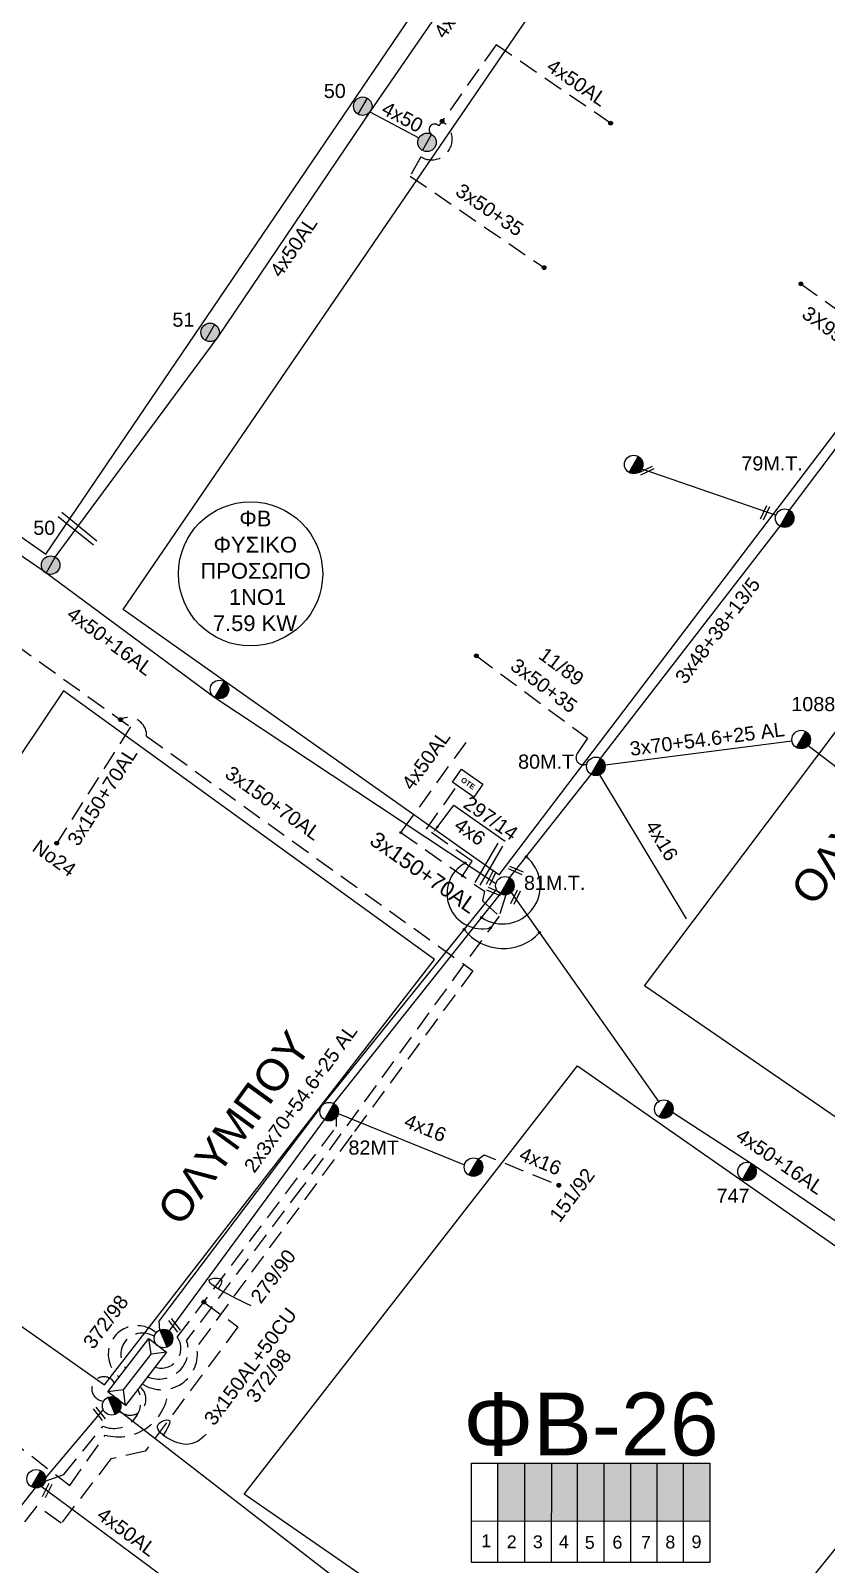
# Model space of a CAD drawing. Header units: millimetres. Extents: x 1421 to 7149, y 883 to 1925.
# Drawn here: x 6303.8 to 6405.1, y 1621.6 to 1816.9 of the extents above; entities that cross this region are included whole.
import ezdxf
from ezdxf import colors
from ezdxf.entities.mleader import LeaderData, LeaderLine
from ezdxf.enums import TextEntityAlignment as Align
from ezdxf.math import Vec2, Vec3

# ---------------------------------------------------------------- set-up
doc = ezdxf.new("R2010")
doc.units = ezdxf.units.MM
doc.linetypes.add('DASHED', pattern=[19.05, 12.7, -6.35])
for name, color, linetype in [('3x48+38+13_5', 7, 'Continuous'), ('Pillar', 7, 'Continuous'), ('Pillar OTE', 7, 'Continuous'), ('Άγνωστα', 7, 'Continuous'), ('Γυμνά εναέρια ΧΤ (3Φ)   4x16AL', 7, 'Continuous'), ('Γυμνά εναέρια ΧΤ (3Φ)   4x50CU', 7, 'Continuous'), ('Γυμνά εναέρια ΧΤ (3Φ) 4x50AL', 7, 'Continuous'), ('Γυμνά εναέρια ΧΤ και ΦΟΠ (3Φ)   4x50+16AL', 7, 'Continuous'), ('Εναέρια παροχή ΧΤ 4x16', 7, 'SYN_LINE'), ('Εναέρια παροχή ΧΤ 4x25', 7, 'SYN_LINE'), ('Καλωδια Χ.Τ. 3x50+35', 7, 'Continuous'), ('Καλωδια ΧΤ  3X95+50', 7, 'Continuous'), ('Καλώδια ΧΤ   3x150+70AL', 7, 'DASHED'), ('Καλώδια ΧΤ   3x150AL+50CU', 7, 'DASHED'), ('Μηχανική τομή', 7, 'Continuous'), ('Στύλος Ξύλινος', 7, 'Continuous'), ('Στύλος Ξύλινος @ 1', 7, 'Continuous'), ('Στύλος ΦΜ', 7, 'Continuous'), ('Στύλος ΦΜ @ 1', 7, 'Continuous'), ('Συνδέσεις', 7, 'Continuous'), ('Συνεστραμμένα ΧΤ   3x70+54.6+25 AL', 7, 'SYN_LINE'), ('Συνεστραμμένα ΧΤ   4x120+25 AL', 7, 'SYN_LINE'), ('Τομή', 7, 'Continuous'), ('Υποσταθμός εναέριος 2 στύλων', 7, 'Continuous'), ('Υποσταθμός πόλεως', 7, 'Continuous'), ('Υπόβαθρο ΔΕΗ', 7, 'Continuous'), ('Υπόγεια καλώδια Παροχών ΧΤ   4x50AL', 7, 'DASHED'), ('Υπόγεια καλώδια Παροχών ΧΤ   4x6', 7, 'DASHED')]:
    doc.layers.add(name, color=color, linetype=linetype)
doc.styles.add('arial', font='ARIAL.TTF')
doc.styles.get("Standard").update_dxf_attribs({"font": 'ARIAL.TTF'})
doc.linetypes.add('SYN_LINE', pattern='A,0.5,-0.0001,["/\\/\\/\\/",Standard,S=0.1,R=0,X=0,Y=-0.05],-0.25', length=0.7501)

# ---------------------------------------------------------------- blocks, each defined once
blk = doc.blocks.new('ΥΠΑΡΧΩΝ ΞΥΛΙΝΟΣ ΣΤΥΛΟΣ')
at = {"layer": 'Στύλος Ξύλινος'}
h = blk.add_hatch(color=256, dxfattribs=at)
h.paths.add_polyline_path([(-2.62, 0, 0.270008), (-1.29, -2.28), (1.3, 2.27, 0.576266)])
h.paths.add_polyline_path([(-1.29, -2.28, 0.574793), (2.62, 0, 0.268822), (1.3, 2.27)])
blk.add_line((-1.29, -2.28), (1.3, 2.27), dxfattribs=at)
blk.add_circle((0, 0), 2.62, dxfattribs=at)
at = {"layer": 'Στύλος Ξύλινος', "flags": 4}
for tag, p in [('ΑΡΙΘΜΟΣ', (-4.91, 8.6)), ('ΤΥΠΟΣ', (-4.85, 3.39))]:
    blk.add_attdef(tag, p, '', height=4, dxfattribs=at)
blk = doc.blocks.new('ΥΠΟΣΤΑΘΜΟΣ ΕΝΑΕΡΙΟΣ ΕΠΙ 2 ΣΤΥΛΩΝ')
at = {"layer": 'Υποσταθμός εναέριος 2 στύλων', "linetype": 'Continuous'}
for points in [[(-11.97, -2.11, 0.574793), (-8.45, -0.07, 0.268822), (-9.64, 1.98)], [(9.68, -2.15, 0.574793), (13.19, -0.1, 0.268822), (12.01, 1.95)]]:
    blk.add_hatch(color=256, dxfattribs=at).paths.add_polyline_path(points)
for p, q in [((-11.97, -2.11), (-9.64, 1.98)), ((9.68, -2.15), (12.01, 1.95))]:
    blk.add_line(p, q, dxfattribs=at)
for centre in [(-10.81, -0.07), (10.84, -0.1)]:
    blk.add_circle(centre, 2.36, dxfattribs=at)
at = {"layer": 'Υποσταθμός πόλεως', "linetype": 'Continuous', "ltscale": 40}
blk.add_lwpolyline([(-8.57, 2.82), (8.57, 2.82), (8.57, -2.82), (-8.57, -2.82)], close=True, dxfattribs=at)
for points in [[(-5.75, 0), (-8.57, 2.82)], [(-8.57, -2.82), (-5.75, 0)], [(-5.75, 0), (5.75, 0)], [(5.75, 0), (8.57, 2.82)], [(8.57, -2.82), (5.75, 0)]]:
    blk.add_lwpolyline(points, dxfattribs=at)
at = {"layer": 'Υποσταθμός εναέριος 2 στύλων', "ltscale": 40, "flags": 1}
for tag, p in [('ΜΕΤΑΣΧΗΜΑΤΙΣΜΟΣ', (14.09, 2.51)), ('ΙΣΧΥΣ', (14.07, -0.28)), ('ΑΡΙΘΜΟΣ', (14.19, -3))]:
    blk.add_attdef(tag, p, '', height=1.8, dxfattribs=at)
blk = doc.blocks.new('ΥΠΑΡΧΩΝ ΤΣΙΜΕΝΤΕΝΙΟΣ ΣΤΥΛΟΣ')
at = {"layer": 'Στύλος ΦΜ'}
blk.add_hatch(color=256, dxfattribs=at).paths.add_polyline_path([(-1.29, -2.28, 0.574793), (2.62, 0, 0.268822), (1.3, 2.27)])
blk.add_line((-1.29, -2.28), (1.3, 2.27), dxfattribs=at)
blk.add_circle((0, 0), 2.62, dxfattribs=at)
at = {"layer": 'Στύλος ΦΜ', "flags": 4}
for tag, p in [('ΑΡΙΘΜΟΣ', (-4.68, 8.05)), ('ΤΥΠΟΣ', (-4.91, 3.03))]:
    blk.add_attdef(tag, p, '', height=4, dxfattribs=at)
blk = doc.blocks.new('ΜΗΧΑΝΙΚΗ ΤΟΜΗ')
at = {"layer": 'Μηχανική τομή', "ltscale": 40}
for p, q in [((-3.67, 1.17), (3.91, 1.17)), ((3.91, -0.38), (-3.67, -0.38))]:
    blk.add_line(p, q, dxfattribs=at)
blk = doc.blocks.new('_ΣΥΝΔΕΣΗ')
at = {"layer": 'Συνδέσεις', "linetype": 'SYN_LINE', "ltscale": 40}
blk.add_hatch(color=256, dxfattribs=at).paths.add_polyline_path([(0.5, -0.01, 1), (-0.5, -0.01, 1)])
at = {"layer": 'Συνδέσεις'}
blk.add_circle((0, -0.01), 0.5, dxfattribs=at)
blk = doc.blocks.new('ΤΟΜΗ')
at = {"layer": 'Τομή', "ltscale": 40}
for p, q in [((10.95, 0.22), (-12.13, 0.22)), ((10.95, -2.57), (-12.13, -2.57))]:
    blk.add_line(p, q, dxfattribs=at)
blk = doc.blocks.new('PILLAR ΟΤΕ')
at = {"layer": 'Pillar OTE', "ltscale": 40}
blk.add_lwpolyline([(-3.31, 2.02), (3.39, 2.02), (3.39, -1.99), (-3.31, -1.99)], close=True, dxfattribs=at)
at = {"layer": 'Pillar OTE', "insert": (-1.81, 0.71), "char_height": 1.3575, "width": 109.961, "attachment_point": 1}
blk.add_mtext('{\\fArial|b1|i0|c161|p34;OTE}', dxfattribs=at)

msp = doc.modelspace()

# ---------------------------------------------------------------- hatches: boundary and pattern name
at = {"layer": 'Pillar', "linetype": 'DASHED', "lineweight": -3, "ltscale": 0.2}
h = msp.add_hatch(color=133, dxfattribs=at)
h.dxf.hatch_style = 1
h.paths.add_polyline_path([(6363.27, 1627.11), (6366.67, 1627.1), (6366.67, 1634.48), (6363.27, 1634.48)])
h = msp.add_hatch(color=173, dxfattribs=at)
h.dxf.hatch_style = 1
h.paths.add_polyline_path([(6366.75, 1627.11), (6370.14, 1627.11), (6370.14, 1634.48), (6366.75, 1634.48)])
h = msp.add_hatch(color=6, dxfattribs=at)
h.dxf.hatch_style = 1
h.paths.add_polyline_path([(6370.15, 1627.03), (6373.45, 1627.03), (6373.45, 1634.4), (6370.15, 1634.4)])
h = msp.add_hatch(color=85, dxfattribs=at)
h.dxf.hatch_style = 1
h.paths.add_polyline_path([(6376.84, 1634.46), (6373.45, 1634.46), (6373.45, 1627.09), (6376.84, 1627.09)])
h = msp.add_hatch(color=27, dxfattribs=at)
h.dxf.hatch_style = 1
h.paths.add_polyline_path([(6380.36, 1634.42), (6376.92, 1634.42), (6376.92, 1627.06), (6380.36, 1627.05)])
h = msp.add_hatch(color=151, dxfattribs=at)
h.dxf.hatch_style = 1
h.paths.add_polyline_path([(6383.63, 1634.46), (6380.25, 1634.46), (6380.25, 1627.08), (6383.63, 1627.08)])
h = msp.add_hatch(color=5, dxfattribs=at)
h.dxf.hatch_style = 1
h.paths.add_polyline_path([(6387.02, 1634.45), (6383.63, 1634.45), (6383.63, 1627.08), (6387.02, 1627.07)])
h = msp.add_hatch(color=30, dxfattribs=at)
h.dxf.hatch_style = 1
h.paths.add_polyline_path([(6390.31, 1634.47), (6386.92, 1634.47), (6386.92, 1627.09), (6390.31, 1627.08)])

# ---------------------------------------------------------------- linework, layer by layer
at = {"layer": '3x48+38+13_5', "color": 30, "lineweight": -3, "ltscale": 0.2}
for points in [[(6400.42, 1755.87), (6426.21, 1790.14)], [(6376.37, 1724.25), (6399.25, 1753.82)], [(6364.79, 1709.04), (6375.2, 1722.2)]]:
    msp.add_lwpolyline(points, dxfattribs=at)
at = {"layer": '3x48+38+13_5', "color": 173, "linetype": 'DASHED', "lineweight": -3, "ltscale": 0.2}
msp.add_lwpolyline([(6305.66, 1632.19), (6308.04, 1633.03), (6313.03, 1639.19, 0.707873), (6317.47, 1643.86)], format="xyb", dxfattribs=at)
at = {"layer": 'Pillar', "lineweight": -3, "ltscale": 40}
for points in [[(6359.95, 1621.84), (6359.95, 1634.48), (6390.28, 1634.48), (6390.28, 1621.81), (6359.95, 1621.84)], [(6363.28, 1621.84), (6363.28, 1634.48)], [(6366.72, 1621.83), (6366.72, 1634.48)], [(6370.15, 1621.83), (6370.16, 1634.48)], [(6373.45, 1621.83), (6373.45, 1634.48)], [(6376.84, 1621.82), (6376.84, 1634.48)], [(6380.24, 1621.82), (6380.24, 1634.48)], [(6383.57, 1621.82), (6383.57, 1634.48)], [(6386.96, 1621.81), (6386.96, 1634.48)], [(6359.95, 1627.12), (6390.28, 1627.09)]]:
    msp.add_lwpolyline(points, dxfattribs=at)
at = {"layer": 'Άγνωστα', "lineweight": -3, "ltscale": 0.1}
msp.add_circle((6331.82, 1747.75), 9.18, dxfattribs=at)
for points in [[(6331.89, 1654.51), (6327.15, 1658.02), (6328.07, 1657.92), (6327.7, 1656.68)], [(6326.18, 1638.18), (6323.6, 1636.87), (6320.21, 1639.58), (6321.36, 1639.97), (6320.63, 1637.94)]]:
    msp.add_spline(points, degree=3, dxfattribs=at)
at = {"layer": 'Γυμνά εναέρια ΧΤ (3Φ)   4x16AL', "color": 30, "lineweight": -3, "ltscale": 0.1}
msp.add_lwpolyline([(6381.63, 1761.12), (6398.72, 1755.23)], dxfattribs=at)
at = {"layer": 'Γυμνά εναέρια ΧΤ (3Φ)   4x50CU', "color": 30, "lineweight": -3, "ltscale": 0.2}
msp.add_lwpolyline([(6347.02, 1806.58), (6353.24, 1803.27)], dxfattribs=at)
at = {"layer": 'Γυμνά εναέρια ΧΤ (3Φ) 4x50AL', "color": 30, "lineweight": -3, "ltscale": 0.2}
msp.add_lwpolyline([(6306.95, 1749.88), (6327.68, 1777.93), (6347.12, 1806.73), (6366.22, 1834.51), (6376.77, 1851.87)], dxfattribs=at)
at = {"layer": 'Γυμνά εναέρια ΧΤ (3Φ) 4x50AL', "color": 151, "lineweight": -3, "ltscale": 0.2}
msp.add_lwpolyline([(6320.07, 1620.44), (6305.14, 1631.48)], dxfattribs=at)
at = {"layer": 'Γυμνά εναέρια ΧΤ και ΦΟΠ (3Φ)   4x50+16AL', "color": 6, "lineweight": -3, "ltscale": 0.2}
msp.add_lwpolyline([(6244.06, 1792.86), (6269.09, 1772.99), (6305.39, 1748.19), (6327.27, 1731.99), (6363.06, 1708.31)], dxfattribs=at)
at = {"layer": 'Γυμνά εναέρια ΧΤ και ΦΟΠ (3Φ)   4x50+16AL', "color": 5, "linetype": 'Continuous', "lineweight": -3, "ltscale": 20}
msp.add_lwpolyline([(6385.56, 1679.19), (6395.62, 1672.64), (6414.75, 1659.6), (6435.24, 1642.15)], dxfattribs=at)
at = {"layer": 'Γυμνά εναέρια ΧΤ και ΦΟΠ (3Φ)   4x50+16AL', "color": 151, "lineweight": -3, "ltscale": 0.2}
for points in [[(6305.69, 1632.57), (6313.06, 1641.27)], [(6278.26, 1598.16), (6304.42, 1631.31)]]:
    msp.add_lwpolyline(points, dxfattribs=at)
at = {"layer": 'Γυμνά εναέρια ΧΤ και ΦΟΠ (3Φ)   4x50+16AL', "color": 151, "linetype": 'DASHED', "lineweight": -3, "ltscale": 0.2}
msp.add_arc((6313.14, 1643.94), 1.54, 26.9642, 269.718, dxfattribs=at)
at = {"layer": 'Εναέρια παροχή ΧΤ 4x16', "color": 30, "linetype": 'SYN_LINE', "lineweight": -3, "ltscale": 20}
msp.add_lwpolyline([(6376.24, 1722.14), (6387.29, 1703.79)], dxfattribs=at)
at = {"layer": 'Εναέρια παροχή ΧΤ 4x16', "color": 32, "lineweight": -3, "ltscale": 20}
msp.add_lwpolyline([(6342.97, 1678.99), (6359.05, 1672.47)], dxfattribs=at)
at = {"layer": 'Εναέρια παροχή ΧΤ 4x16', "color": 32, "linetype": 'DASHED', "lineweight": -3, "ltscale": 0.2, "flags": 128}
msp.add_lwpolyline([(6360.78, 1673.2), (6361.55, 1673.76), (6371.07, 1669.86)], dxfattribs=at)
at = {"layer": 'Εναέρια παροχή ΧΤ 4x25', "color": 30, "linetype": 'SYN_LINE', "lineweight": -3, "ltscale": 20}
msp.add_lwpolyline([(6402.81, 1725.87), (6408.51, 1721.56)], dxfattribs=at)
at = {"layer": 'Καλωδια Χ.Τ. 3x50+35', "color": 30, "linetype": 'DASHED', "lineweight": -3, "ltscale": 0.2}
for points in [[(6356.19, 1805.39, -1.001687), (6353.51, 1800.85), (6352.12, 1798.42), (6369.19, 1786.75)], [(6360.57, 1737.29), (6374.73, 1726.8), (6373.41, 1724.85, 0.821348), (6374.66, 1723.58, -0.299589)]]:
    msp.add_lwpolyline(points, format="xyb", dxfattribs=at)
at = {"layer": 'Καλωδια ΧΤ  3X95+50', "color": 30, "linetype": 'DASHED', "lineweight": -3, "ltscale": 0.2}
msp.add_lwpolyline([(6401.89, 1784.69), (6414.57, 1775.55)], dxfattribs=at)
at = {"layer": 'Καλώδια ΧΤ   3x150+70AL', "color": 27, "lineweight": -3, "ltscale": 0.2}
for points in [[(6283.05, 1752.25, -0.346744), (6286.3, 1749.85), (6316.53, 1728.26), (6307.13, 1713.43)], [(6315.24, 1729.18, -0.581492), (6318.57, 1727.07), (6360.12, 1697.19), (6344.69, 1676.23), (6324.96, 1649.26, -0.665017), (6318.01, 1644.57)]]:
    msp.add_lwpolyline(points, format="xyb", dxfattribs=at)
at = {"layer": 'Καλώδια ΧΤ   3x150+70AL', "color": 6, "lineweight": -3, "ltscale": 0.2}
msp.add_lwpolyline([(6350.94, 1714.81), (6361.61, 1707.32), (6361.35, 1706.12), (6363.46, 1704.15)], dxfattribs=at)
msp.add_lwpolyline([(6364.33, 1706.85), (6363.46, 1704.15), (6338.4, 1669.64), (6323.67, 1650.12, -0.647364), (6318.7, 1645.47)], format="xyb", dxfattribs=at)
at = {"layer": 'Καλώδια ΧΤ   3x150+70AL', "color": 85, "lineweight": -3, "ltscale": 0.2}
msp.add_lwpolyline([(6319.65, 1646.7, 0.722087), (6322.49, 1650.54), (6342.75, 1677.34), (6342.76, 1678.53)], format="xyb", dxfattribs=at)
at = {"layer": 'Καλώδια ΧΤ   3x150AL+50CU', "color": 27, "lineweight": -3, "ltscale": 0.2}
msp.add_lwpolyline([(6248.45, 1656.24), (6258.01, 1668.6), (6288.87, 1646.98), (6308.8, 1631.62), (6313.29, 1638.05, 0.47934), (6321.34, 1643.9)], format="xyb", dxfattribs=at)
at = {"layer": 'Καλώδια ΧΤ   3x150AL+50CU', "color": 85, "linetype": 'DASHED', "lineweight": -3, "ltscale": 0.2}
msp.add_lwpolyline([(6325.86, 1655), (6330.21, 1651.84), (6318.41, 1636.02), (6314.03, 1635.01), (6307.71, 1626.85), (6304.59, 1629.01), (6280.39, 1597.79), (6278.83, 1597.33)], dxfattribs=at)
at = {"layer": 'Συνεστραμμένα ΧΤ   3x70+54.6+25 AL', "color": 30, "lineweight": -3, "ltscale": 20}
for points in [[(6400.75, 1726.45), (6376.95, 1723.38)], [(6342.41, 1680.27), (6363.62, 1706.99)], [(6321.46, 1651.27), (6341.24, 1678.22)]]:
    msp.add_lwpolyline(points, dxfattribs=at)
at = {"layer": 'Συνεστραμμένα ΧΤ   3x70+54.6+25 AL', "color": 5, "lineweight": -3, "ltscale": 20}
msp.add_lwpolyline([(6320.28, 1651.43), (6320.16, 1652.58), (6340.93, 1680.01), (6363.12, 1707.55)], dxfattribs=at)
at = {"layer": 'Συνεστραμμένα ΧΤ   3x70+54.6+25 AL', "color": 5, "linetype": 'SYN_LINE', "lineweight": -3, "ltscale": 20}
msp.add_lwpolyline([(6365.01, 1707.16), (6383.76, 1680.53)], dxfattribs=at)
at = {"layer": 'Συνεστραμμένα ΧΤ   3x70+54.6+25 AL', "color": 5, "linetype": 'DASHED', "lineweight": -3, "ltscale": 0.2}
msp.add_arc((6317.36, 1648.33), 3.66, 48.3562, 232.2593, dxfattribs=at)
at = {"layer": 'Συνεστραμμένα ΧΤ   3x70+54.6+25 AL', "color": 30, "linetype": 'DASHED', "lineweight": -3, "ltscale": 0.2}
msp.add_arc((6318.05, 1648.29), 2.76, 56.3369, 220.3359, dxfattribs=at)
at = {"layer": 'Συνεστραμμένα ΧΤ   4x120+25 AL', "color": 133, "lineweight": -3, "ltscale": 20}
msp.add_lwpolyline([(6382.2, 1593.08), (6348.39, 1615.34), (6315.11, 1641.11)], dxfattribs=at)
at = {"layer": 'Συνεστραμμένα ΧΤ   4x120+25 AL', "color": 133, "linetype": 'DASHED', "lineweight": -3, "ltscale": 0.2}
msp.add_arc((6316.47, 1642.61), 2.03, 227.698, 51.6486, dxfattribs=at)
at = {"layer": 'Υπόβαθρο ΔΕΗ', "lineweight": -3, "ltscale": 0.2}
for points in [[(6375.27, 1852.76), (6323.48, 1889.5), (6252.3, 1787.79), (6305.74, 1750.24), (6375.27, 1852.76)], [(6363.43, 1709.39), (6315.6, 1743.21), (6385.57, 1845.6), (6438.23, 1807.85), (6363.43, 1709.39)], [(6434.16, 1659.4), (6381.99, 1695.29), (6457.23, 1795.32), (6512.22, 1756.72), (6434.16, 1659.4)], [(6355.24, 1698.62), (6307.99, 1732.83), (6269.4, 1675.31), (6313.23, 1644.44), (6355.24, 1698.62)], [(6331, 1630.52), (6373.46, 1685.09), (6426.14, 1648.27), (6382.93, 1594.59), (6331, 1630.52)]]:
    msp.add_lwpolyline(points, dxfattribs=at)
at = {"layer": 'Υπόβαθρο ΔΕΗ', "lineweight": -3}
for centre, radius, start, end in [((6363.89, 1707.97), 4.81, 236.2712, 51.1896), ((6361.3, 1707.01), 4.47, 119.1096, 284.0478), ((6363.99, 1706.3), 6.28, 217.6065, 317.3774)]:
    msp.add_arc(centre, radius, start, end, dxfattribs=at)
at = {"layer": 'Υπόγεια καλώδια Παροχών ΧΤ   4x50AL', "color": 30, "lineweight": -3, "ltscale": 0.2}
msp.add_lwpolyline([(6377.66, 1805.16), (6363.07, 1815.13), (6355.79, 1804.81, 1.137149), (6354.87, 1803.73)], format="xyb", dxfattribs=at)
at = {"layer": 'Υπόγεια καλώδια Παροχών ΧΤ   4x50AL', "color": 6, "lineweight": -3, "ltscale": 0.2}
msp.add_lwpolyline([(6359.22, 1726.28), (6350.94, 1714.81)], dxfattribs=at)
at = {"layer": 'Υπόγεια καλώδια Παροχών ΧΤ   4x6', "color": 6, "lineweight": -3, "ltscale": 0.2}
msp.add_lwpolyline([(6358.8, 1709.29), (6360.04, 1711.15), (6354.22, 1715.23), (6358.12, 1720.78)], dxfattribs=at)

# ---------------------------------------------------------------- block references
at = {"layer": 'Pillar OTE', "xscale": 0.5, "yscale": 0.5, "zscale": 0.5, "rotation": 324.8698804040098}
msp.add_blockref('PILLAR ΟΤΕ', (6359.44, 1721.09), dxfattribs=at)
at = {"layer": 'Μηχανική τομή', "lineweight": -3}
for p, xscale, yscale, zscale, rotation in [((6382.26, 1760.79), 0.2499999999993716, 0.2499999999993716, 0.2499999999993716, 25.71053598656386), ((6397.4, 1755.45), 0.2499999999994747, 0.2499999999994747, 0.2499999999994747, 64.34815469677976), ((6362.53, 1708.92), 0.2499999999994747, 0.2499999999994747, 0.2499999999994747, 64.34815469677976), ((6365.53, 1709.9), 0.2499999999991681, 0.2499999999991681, 0.2499999999991681, 336.8039827649171), ((6362.79, 1707.2), 0.2499999999991681, 0.2499999999991681, 0.2499999999991681, 336.8039827649171), ((6365.63, 1706.48), 0.2499999999994747, 0.2499999999994747, 0.2499999999994747, 64.34815469677976), ((6322.03, 1651.99), 0.2499999999986781, 0.2499999999986781, 0.2499999999986781, 308.023361133521), ((6312.45, 1640.72), 0.2499999999986781, 0.2499999999986781, 0.2499999999986781, 308.023361133521), ((6305.85, 1631.07), 0.2499999999982136, 0.2499999999982136, 0.2499999999982136, 243.7505788180471)]:
    msp.add_blockref('ΜΗΧΑΝΙΚΗ ΤΟΜΗ', p, dxfattribs=dict(at, xscale=xscale, yscale=yscale, zscale=zscale, rotation=rotation))
at = {"layer": 'Στύλος Ξύλινος @ 1', "lineweight": -3, "ltscale": 40}
ref = msp.add_blockref('ΥΠΑΡΧΩΝ ΞΥΛΙΝΟΣ ΣΤΥΛΟΣ', (6346.1, 1807.31), dxfattribs=dict(at, xscale=0.4499999999998181, yscale=0.4499999999998181, zscale=0.4499999999998181))
ref.add_attrib('ΑΡΙΘΜΟΣ', '50', (6341.14, 1808.36), dxfattribs={"layer": 'Στύλος Ξύλινος', "height": 1.8, "flags": 4})
at = {"layer": 'Στύλος Ξύλινος @ 1', "lineweight": -3, "ltscale": 40, "xscale": 0.4499999999998181, "yscale": 0.4499999999998181, "zscale": 0.4499999999998181}
msp.add_blockref('ΥΠΑΡΧΩΝ ΞΥΛΙΝΟΣ ΣΤΥΛΟΣ', (6354.28, 1802.71), dxfattribs=at)
at = {"layer": 'Στύλος Ξύλινος @ 1', "lineweight": -3, "ltscale": 40}
ref = msp.add_blockref('ΥΠΑΡΧΩΝ ΞΥΛΙΝΟΣ ΣΤΥΛΟΣ', (6326.66, 1778.51), dxfattribs=dict(at, xscale=0.4499999999998181, yscale=0.4499999999998181, zscale=0.4499999999998181))
ref.add_attrib('ΑΡΙΘΜΟΣ', '51', (6321.86, 1779.23), dxfattribs={"layer": 'Στύλος Ξύλινος', "height": 1.8, "flags": 4})
ref = msp.add_blockref('ΥΠΑΡΧΩΝ ΞΥΛΙΝΟΣ ΣΤΥΛΟΣ', (6306.36, 1748.86), dxfattribs=dict(at, xscale=0.4499999999998181, yscale=0.4499999999998181, zscale=0.4499999999998181))
ref.add_attrib('ΑΡΙΘΜΟΣ', '50', (6304.15, 1752.72), dxfattribs={"layer": 'Στύλος Ξύλινος', "height": 1.8, "flags": 4})
at = {"layer": 'Στύλος ΦΜ @ 1', "lineweight": -3, "ltscale": 40, "xscale": 0.4499999999998181, "yscale": 0.4499999999998181, "zscale": 0.4499999999998181}
for p in [(6380.6, 1761.68), (6327.85, 1733.02), (6384.44, 1679.57), (6360.2, 1672.18)]:
    msp.add_blockref('ΥΠΑΡΧΩΝ ΤΣΙΜΕΝΤΕΝΙΟΣ ΣΤΥΛΟΣ', p, dxfattribs=at)
at = {"layer": 'Στύλος ΦΜ @ 1', "lineweight": -3, "ltscale": 40}
ref = msp.add_blockref('ΥΠΑΡΧΩΝ ΤΣΙΜΕΝΤΕΝΙΟΣ ΣΤΥΛΟΣ', (6399.83, 1754.84), dxfattribs=dict(at, xscale=0.4499999999998181, yscale=0.4499999999998181, zscale=0.4499999999998181))
ref.add_attrib('ΤΥΠΟΣ', '79M.T.', (6394.31, 1760.92), dxfattribs={"layer": 'Στύλος ΦΜ', "height": 1.8, "flags": 4})
ref = msp.add_blockref('ΥΠΑΡΧΩΝ ΤΣΙΜΕΝΤΕΝΙΟΣ ΣΤΥΛΟΣ', (6401.92, 1726.64), dxfattribs=dict(at, xscale=0.4499999999998181, yscale=0.4499999999998181, zscale=0.4499999999998181))
ref.add_attrib('ΑΡΙΘΜΟΣ', '1088', (6400.67, 1730.26), dxfattribs={"layer": 'Στύλος ΦΜ', "height": 1.8, "flags": 4})
ref = msp.add_blockref('ΥΠΑΡΧΩΝ ΤΣΙΜΕΝΤΕΝΙΟΣ ΣΤΥΛΟΣ', (6375.78, 1723.23), dxfattribs=dict(at, xscale=0.4499999999998181, yscale=0.4499999999998181, zscale=0.4499999999998181))
ref.add_attrib('ΤΥΠΟΣ', '80M.T', (6365.88, 1722.93), dxfattribs={"layer": 'Στύλος ΦΜ', "height": 1.8, "flags": 4})
ref = msp.add_blockref('ΥΠΑΡΧΩΝ ΤΣΙΜΕΝΤΕΝΙΟΣ ΣΤΥΛΟΣ', (6364.2, 1708.02), dxfattribs=dict(at, xscale=0.4499999999998181, yscale=0.4499999999998181, zscale=0.4499999999998181))
ref.add_attrib('ΤΥΠΟΣ', '81M.T.', (6366.63, 1707.49), dxfattribs={"layer": 'Στύλος ΦΜ', "height": 1.8, "flags": 4})
ref = msp.add_blockref('ΥΠΑΡΧΩΝ ΤΣΙΜΕΝΤΕΝΙΟΣ ΣΤΥΛΟΣ', (6341.82, 1679.25), dxfattribs=dict(at, xscale=0.4499999999998181, yscale=0.4499999999998181, zscale=0.4499999999998181))
ref.add_attrib('ΑΡΙΘΜΟΣ', '82MT', (6344.28, 1673.77), dxfattribs={"layer": 'Στύλος ΦΜ', "height": 1.8, "flags": 4})
ref = msp.add_blockref('ΥΠΑΡΧΩΝ ΤΣΙΜΕΝΤΕΝΙΟΣ ΣΤΥΛΟΣ', (6395.03, 1671.62), dxfattribs=dict(at, xscale=0.4499999999998181, yscale=0.4499999999998181, zscale=0.4499999999998181))
ref.add_attrib('ΑΡΙΘΜΟΣ', '747', (6391.15, 1667.64), dxfattribs={"layer": 'Στύλος ΦΜ', "height": 1.8, "flags": 4})
ref = msp.add_blockref('ΥΠΑΡΧΩΝ ΤΣΙΜΕΝΤΕΝΙΟΣ ΣΤΥΛΟΣ', (6304.52, 1632.48), dxfattribs=dict(at, xscale=0.4499999999998181, yscale=0.4499999999998181, zscale=0.4499999999998181))
ref.add_attrib('ΑΡΙΘΜΟΣ', '50', (6298.65, 1631.1), dxfattribs={"layer": 'Στύλος ΦΜ', "height": 1.8, "flags": 4})
at = {"layer": 'Συνδέσεις', "lineweight": -3}
for p, xscale, yscale, zscale in [((6356.2, 1805.4), 0.4777242751392805, 0.4777242751392805, 0.4777242751392805), ((6377.66, 1805.17), 0.4777242751392805, 0.4777242751392805, 0.4777242751392805), ((6369.19, 1786.76), 0.4777242751392805, 0.4777242751392805, 0.4777242751392805), ((6401.89, 1784.7), 0.4777242751392805, 0.4777242751392805, 0.4777242751392805), ((6360.57, 1737.3), 0.4777242751392805, 0.4777242751392805, 0.4777242751392805), ((6315.25, 1729.18), 0.4777242751392805, 0.4777242751392805, 0.4777242751392805), ((6307.13, 1713.44), 0.4777242751392805, 0.4777242751392805, 0.4777242751392805), ((6350.94, 1714.81), 0.25, 0.25, 0.25), ((6366.9, 1711.72), 0.25, 0.25, 0.25), ((6358.8, 1709.29), 0.25, 0.25, 0.25), ((6359.12, 1710.92), 0.25, 0.25, 0.25), ((6361.22, 1703.97), 0.25, 0.25, 0.25), ((6359.02, 1702.47), 0.25, 0.25, 0.25), ((6362.38, 1702.67), 0.25, 0.25, 0.25), ((6368.61, 1702.05), 0.25, 0.25, 0.25), ((6371.07, 1669.87), 0.4777242751392805, 0.4777242751392805, 0.4777242751392805), ((6325.86, 1655), 0.4777242751392805, 0.4777242751392805, 0.4777242751392805)]:
    msp.add_blockref('_ΣΥΝΔΕΣΗ', p, dxfattribs=dict(at, xscale=xscale, yscale=yscale, zscale=zscale))
at = {"layer": 'Τομή', "lineweight": -3}
for p, xscale, yscale, zscale, rotation in [((6309.49, 1753.38), 0.2500000000006148, 0.2500000000006148, 0.2500000000006148, 140.9616787084666), ((6361.97, 1711.04), 0.2500000000006147, 0.2500000000006147, 0.2500000000006147, 59.58461795657465)]:
    msp.add_blockref('ΤΟΜΗ', p, dxfattribs=dict(at, xscale=xscale, yscale=yscale, zscale=zscale, rotation=rotation))
at = {"layer": 'Υποσταθμός εναέριος 2 στύλων', "lineweight": -3, "xscale": 0.5, "yscale": 0.5, "zscale": 0.5, "rotation": 52.49333143740038}
msp.add_blockref('ΥΠΟΣΤΑΘΜΟΣ ΕΝΑΕΡΙΟΣ ΕΠΙ 2 ΣΤΥΛΩΝ', (6317.39, 1646.08), dxfattribs=at)

# ---------------------------------------------------------------- texts
at = {"lineweight": -3, "ltscale": 40, "char_height": 4, "width": 64.8866, "attachment_point": 1, "style": 'arial'}
for s, insert, rotation in [('ΟΛΥΜΠΟΥ (ΚΛΕΟΠΑΤΡΑΣ)', (6400.33, 1707.67), 52.4016), ('ΟΛΥΜΠΟΥ', (6319.69, 1666.8), 53.9803)]:
    msp.add_mtext(s, dxfattribs=dict(at, insert=insert, rotation=rotation))
at = {"layer": 'Pillar', "lineweight": -3, "ltscale": 30, "char_height": 1.63, "width": 11.2573, "attachment_point": 1}
for s, insert in [('1', (6361.19, 1625.4)), ('2', (6364.43, 1625.27)), ('3', (6367.76, 1625.27)), ('4', (6371.07, 1625.27)), ('5', (6374.37, 1625.19)), ('6', (6377.89, 1625.21)), ('7', (6381.52, 1625.21)), ('8', (6384.63, 1625.24)), ('9', (6387.96, 1625.27))]:
    msp.add_mtext(s, dxfattribs=dict(at, insert=insert))
at = {"layer": 'Άγνωστα', "lineweight": -3, "ltscale": 0.1}
for s, height, rotation, p in [('4x50AL', 1.8, 55.4901, (6358.18, 1819.81)), (' 4x50AL', 1.8, 325.6527, (6373.1, 1810.53)), ('4x50', 1.8, 331.941, (6351.16, 1805.95)), ('3x50+35', 1.8, 325.6527, (6362.27, 1794.12)), ('4x50AL', 1.8, 55.9819, (6337.29, 1789.41)), ('3X95+50', 1.8, 324.2083, (6406.49, 1778.29)), ('3x48+38+13/5', 1.8, 53.0362, (6391.28, 1740.53)), (' 4x50+16AL', 1.8, 323.4838, (6313.66, 1739.39)), ('3x50+35', 1.8, 323.4655, (6369.18, 1733.52)), ('11/89', 1.8, 323.4655, (6371.4, 1735.94)), ('4x50AL', 1.8, 54.1932, (6354.14, 1724.04)), ('3x70+54.6+25 AL', 1.8, 7.3527, (6389.96, 1726.72)), ('3x150+70AL', 1.8, 57.6305, (6312.93, 1719.4)), ('3x150+70AL', 1.8, 324.2857, (6334.69, 1718.55)), ('297/14', 1.8, 324.9254, (6362.41, 1716.63)), ('4x6', 1.8, 324.9254, (6359.76, 1714.92)), ('4x16', 1.8, 301.061, (6384.19, 1713.78)), ('No24', 1.8, 324.2857, (6306.83, 1711.55)), ('3x150+70AL', 2, 324.9248, (6353.84, 1709.72)), ('2x3x70+54.6+25 AL', 1.8, 54, (6338.18, 1680.94)), (' 4x16', 1.8, 337.9293, (6353.75, 1677.31)), (' 4x50+16AL', 1.8, 325.7294, (6398.95, 1673.11)), ('4x16', 1.8, 337.7262, (6368.73, 1672.95)), ('151/92', 1.8, 53.304, (6372.75, 1668.63)), ('279/90', 1.8, 53.304, (6334.69, 1658.28)), ('372/98', 1.8, 53.304, (6313.37, 1652.48)), ('3x150AL+50CU', 1.8, 53.304, (6331.78, 1646.8)), ('372/98', 1.8, 53.304, (6334.12, 1645.62)), ('4x50AL', 1.8, 323.5292, (6316.06, 1625.73))]:
    msp.add_text(s, height=height, rotation=rotation, dxfattribs=at).set_placement(p, align=Align.MIDDLE_CENTER)
at = {"layer": 'Άγνωστα', "lineweight": -3, "ltscale": 0.1, "insert": (6325.11, 1755.8), "char_height": 2, "width": 14.3587, "attachment_point": 1}
msp.add_mtext('\\pi5.2653;ΦΒ \\P\\pi1.9836;ΦΥΣΙΚΟ \\P\\pi0.3233;ΠΡΟΣΩΠΟ\\P\\pi3.9386;1ΝΟ1\\P\\pi1.9038;7.59 KW', dxfattribs=at)
at = {"layer": 'Υπόβαθρο ΔΕΗ', "lineweight": -3, "insert": (6358.9, 1643.46), "char_height": 8, "width": 84.6573, "attachment_point": 1}
msp.add_mtext('ΦB-26', dxfattribs=at)

# ---------------------------------------------------------------- leaders
at = {"layer": 'Άγνωστα', "linetype": 'Continuous', "ltscale": 0.2}
ml = msp.add_multileader_mtext('Standard', dxfattribs=at)
ml.set_content('', color=256)
ml.set_leader_properties()
ml.build(insert=Vec2(0, 0))
ml.multileader.update_dxf_attribs({"arrow_head_size": 1})
ctx = ml.context
ctx.base_point, ctx.arrow_head_size, ctx.plane_origin, ctx.plane_x_axis, ctx.plane_y_axis = Vec3(6364.25, 1713.68), 1, Vec3(6355.09, 1714.83), Vec3(0.819152, -0.573576), Vec3(0.573576, 0.819152)
notes = []
notes.append((ctx, [(0, (1, 1, 0), (6357.7, 1718.27), (0.819152, -0.573576), 8, [(0, [(6355.09, 1714.83)], 0, [])])]))
ctx.mtext.insert, ctx.mtext.text_direction, ctx.mtext.rotation, ctx.mtext.flow_direction = Vec3(6367.04, 1714.17), Vec3(0.819152, -0.573576), 5.67232, 5
for ctx, leaders in notes:
    for number, flags, end, landing, length, lines in leaders:
        leader = LeaderData()
        leader.index, (leader.has_last_leader_line, leader.has_dogleg_vector, leader.attachment_direction) = number, flags
        leader.last_leader_point, leader.dogleg_vector, leader.dogleg_length = Vec3(end), Vec3(landing), length
        for number, points, colour, breaks in lines:
            line = LeaderLine()
            line.index, line.vertices, line.color, line.breaks = number, Vec3.list(points), colors.encode_raw_color(colour), breaks
            leader.lines.append(line)
        ctx.leaders.append(leader)

doc.saveas('drawing.dxf')
